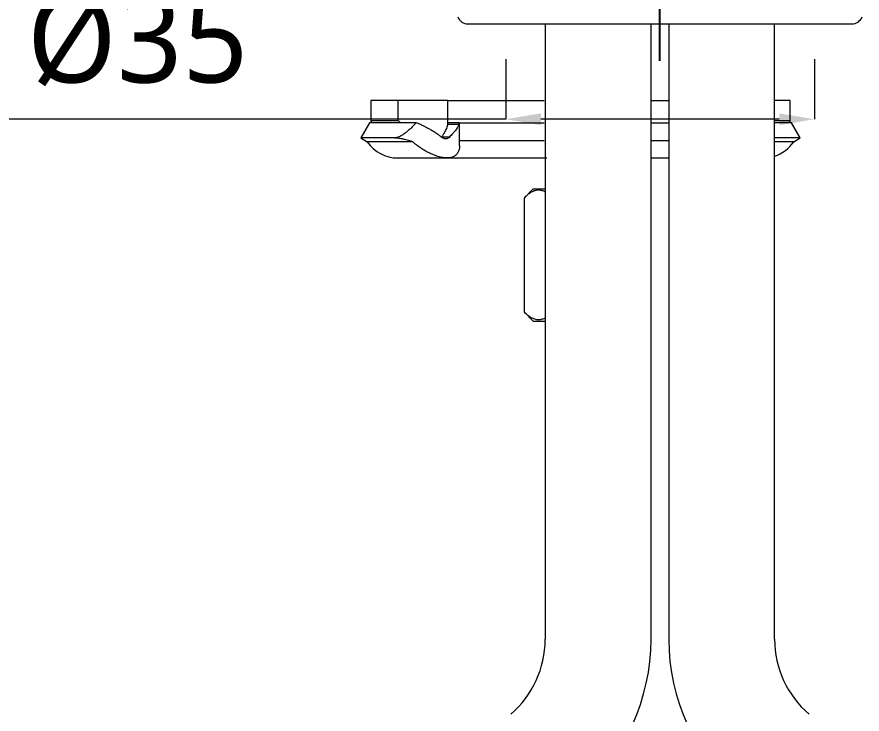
# Model space of a CAD drawing. Extents: x 840 to 1630, y 0 to 579.
# Drawn here: x 980.3 to 1076.1, y 178.1 to 257.1 of the extents above; entities that cross this region are included whole.
import ezdxf

# ---------------------------------------------------------------- set-up
doc = ezdxf.new("R2010")
doc.units = 0
doc.header["$LTSCALE"] = 10
doc.header["$MEASUREMENT"] = 0
doc.header["$PDMODE"] = 3
doc.header["$PDSIZE"] = -10
doc.linetypes.add('CENTER', pattern=[2, 1.25, -0.25, 0.25, -0.25])
doc.layers.get('0').update_dxf_attribs({"linetype": 'CONTINUOUS'})
doc.layers.get('DEFPOINTS').update_dxf_attribs({"linetype": 'CONTINUOUS'})
doc.layers.add('1', color=7, linetype='CONTINUOUS')
doc.layers.add('BODY', color=7, linetype='CONTINUOUS')
doc.styles.add('Daelim Dimension', font='NanumGothic.ttf')
doc.dimstyles.new('DEFAULT', dxfattribs={"dimscale": 2, "dimtxt": 2, "dimasz": 2, "dimexe": 0, "dimexo": 2, "dimgap": 1, "dimtad": 1, "dimdec": 0, "dimzin": 9, "dimdsep": 46, "dimtxsty": 'Daelim Dimension', "dimcen": 0.5, "dimclrd": 5, "dimclre": 5, "dimclrt": 256, "dimadec": 1, "dimazin": 0, "dimtfac": 1, "dimtdec": 0, "dimtix": 1, "dimtmove": 0, "dimatfit": 3, "dimfxl": 1, "dimtolj": 1, "dimtzin": 1, "dimlwd": 9, "dimlwe": 9, "dimarcsym": 0})

# ---------------------------------------------------------------- blocks, each defined once
blk = doc.blocks.new('*D0')
at = {"color": 5, "lineweight": 9, "ltscale": 0.5, "transparency": 16777216}
for p, q in [((1035.707, 252.351), (1035.707, 245.546)), ((1070.707, 252.351), (1070.707, 245.546)), ((1035.707, 245.546), (924.088, 245.546)), ((1066.707, 245.546), (1039.707, 245.546))]:
    blk.add_line(p, q, dxfattribs=at)
at = {"color": 5, "ltscale": 0.5, "transparency": 16777216}
for points in [[(1039.707, 246.213), (1039.707, 244.88), (1035.707, 245.546)], [(1066.707, 246.213), (1066.707, 244.88), (1070.707, 245.546)]]:
    blk.add_solid(points, dxfattribs=at)
at = {"layer": 'DEFPOINTS', "color": 0, "ltscale": 0.5, "transparency": 16777216}
for p in [(1035.707, 256.351), (1070.707, 256.351), (1070.707, 245.546)]:
    blk.add_point(p, dxfattribs=at)
at = {"color": 7, "lineweight": -3, "ltscale": 0.5, "transparency": 16777216, "insert": (967.197, 254.17), "char_height": 10, "attachment_point": 5, "style": 'Daelim Dimension'}
blk.add_mtext('\\A1;설치구멍 %%C35', dxfattribs=at)

msp = doc.modelspace()

# ---------------------------------------------------------------- linework, layer by layer
at = {"layer": '1', "color": 7, "linetype": 'Continuous', "lineweight": 18}
for p, q in [((1031.436, 256.351), (1074.936, 256.351)), ((1040.186, 256.35), (1040.186, 186.57)), ((1052.186, 186.57), (1052.186, 256.35)), ((1054.186, 256.35), (1054.186, 186.57)), ((1066.186, 186.57), (1066.186, 256.351)), ((1020.436, 247.651), (1020.436, 245.361)), ((1023.536, 247.651), (1020.436, 247.651)), ((1029.145, 247.651), (1023.536, 247.651)), ((1029.145, 245.077), (1029.145, 247.651)), ((1029.145, 247.651), (1040.05, 247.651)), ((1052.186, 247.651), (1054.186, 247.651)), ((1067.936, 247.651), (1066.186, 247.651)), ((1067.936, 245.361), (1067.936, 247.651)), ((1020.286, 245.151), (1019.286, 243.419)), ((1025.577, 245.151), (1020.286, 245.151)), ((1030.477, 245.151), (1029.144, 245.151)), ((1030.477, 245.151), (1040.054, 245.151)), ((1030.477, 242.519), (1030.477, 245.15)), ((1052.186, 245.151), (1054.186, 245.151)), ((1068.086, 245.151), (1066.186, 245.151)), ((1069.086, 243.419), (1068.086, 245.151)), ((1019.286, 243.419), (1020.02, 242.995)), ((1023.088, 243.419), (1019.286, 243.419)), ((1069.086, 243.419), (1066.186, 243.419)), ((1068.352, 242.995), (1069.086, 243.419)), ((1025.136, 242.995), (1020.02, 242.995)), ((1030.478, 243.151), (1040.054, 243.151)), ((1052.186, 243.151), (1054.186, 243.151)), ((1068.352, 242.995), (1066.186, 242.995)), ((1023.471, 241.151), (1029.037, 241.151)), ((1029.038, 241.151), (1040.367, 241.151)), ((1052.186, 241.151), (1054.186, 241.151)), ((1037.836, 236.651), (1038.836, 237.651)), ((1038.836, 237.651), (1040.186, 237.651)), ((1037.836, 223.651), (1037.836, 236.651)), ((1038.836, 222.651), (1037.836, 223.651)), ((1038.836, 222.651), (1040.186, 222.651)), ((1054.186, 186.57), (1054.186, 186.57))]:
    msp.add_line(p, q, dxfattribs=at)
at = {"layer": '1', "color": 7, "linetype": 'Continuous', "lineweight": 13}
for p, q in [((1023.536, 245.361), (1023.536, 247.651)), ((1023.536, 245.361), (1020.436, 245.361)), ((1067.936, 245.361), (1066.186, 245.361)), ((1029.082, 244.983), (1030.412, 244.983)), ((1029.332, 243.521), (1028.366, 243.521))]:
    msp.add_line(p, q, dxfattribs=at)
at = {"layer": '1', "color": 7, "linetype": 'Continuous', "lineweight": 18}
for centre, radius, start, end in [((1031.436, 257.601), 1.25, 201.18939, 270.00002), ((1074.936, 257.601), 1.25, 269.99998, 338.81061), ((1020.936, 245.361), 0.5, 180, 204.80323), ((1067.436, 245.361), 0.5, 335.19677, 0), ((1023.471, 245.301), 4.15, 213.75613, 270), ((1064.902, 245.301), 4.15, 288.03206, 326.24387), ((1029.016, 186.57), 11.17, 310.61688, 0), ((1029.016, 186.57), 23.17, 310.61688, 0), ((1077.356, 186.57), 23.17, 180, 229.38312), ((1077.356, 186.57), 11.17, 180, 229.38312)]:
    msp.add_arc(centre, radius, start, end, dxfattribs=at)
for points, knots in [([(1023.863, 245.148), (1023.817, 245.173), (1023.701, 245.241), (1023.596, 245.314), (1023.536, 245.361)], [0, 0, 0, 0, 0.387659, 1, 1, 1, 1]), ([(1025.577, 245.151), (1025.475, 245.038), (1025.371, 244.929), (1025.163, 244.716), (1025.057, 244.612), (1024.844, 244.413), (1024.736, 244.316), (1024.6, 244.201), (1024.573, 244.179), (1024.518, 244.134), (1024.491, 244.111), (1024.408, 244.046), (1024.353, 244.004), (1024.189, 243.882), (1024.08, 243.808), (1023.919, 243.708), (1023.865, 243.677), (1023.785, 243.634), (1023.758, 243.62), (1023.705, 243.593), (1023.679, 243.58), (1023.55, 243.52), (1023.451, 243.483), (1023.332, 243.451), (1023.309, 243.446), (1023.262, 243.436), (1023.24, 243.432), (1023.172, 243.422), (1023.129, 243.419), (1023.088, 243.419)], [0, 0, 0, 0, 0.125, 0.125, 0.25, 0.25, 0.375, 0.375, 0.40625, 0.40625, 0.4375, 0.4375, 0.5, 0.5, 0.625, 0.625, 0.6875, 0.6875, 0.71875, 0.71875, 0.75, 0.75, 0.875, 0.875, 0.90625, 0.90625, 0.9375, 0.9375, 1, 1, 1, 1]), ([(1028.448, 243.521), (1028.344, 243.598), (1028.131, 243.751), (1027.799, 243.974), (1027.569, 244.119), (1027.335, 244.261), (1027.216, 244.331), (1027.034, 244.435), (1026.942, 244.487), (1026.848, 244.538), (1026.786, 244.571), (1026.754, 244.588), (1026.597, 244.672), (1026.471, 244.737), (1026.217, 244.862), (1026.09, 244.923), (1025.834, 245.04), (1025.706, 245.096), (1025.577, 245.151)], [0, 0, 0, 0, 0.125, 0.25, 0.375, 0.375, 0.5, 0.5, 0.5625, 0.59375, 0.59375, 0.625, 0.625, 0.75, 0.75, 0.875, 0.875, 1, 1, 1, 1]), ([(1029.098, 244.864), (1029.079, 244.789), (1029.055, 244.712), (1028.999, 244.553), (1028.966, 244.472), (1028.892, 244.306), (1028.851, 244.222), (1028.785, 244.093), (1028.75, 244.028), (1028.713, 243.962), (1028.687, 243.918), (1028.675, 243.896), (1028.61, 243.786), (1028.554, 243.697), (1028.478, 243.58), (1028.461, 243.553), (1028.442, 243.526)], [0, 0, 0, 0, 0.188564, 0.188564, 0.377127, 0.377127, 0.565691, 0.565691, 0.659973, 0.707114, 0.707114, 0.754254, 0.754254, 0.942818, 0.942818, 1, 1, 1, 1]), ([(1029.145, 245.083), (1029.145, 245.081), (1029.144, 245.079), (1029.144, 245.07), (1029.143, 245.062), (1029.141, 245.045), (1029.139, 245.036), (1029.134, 245.007), (1029.128, 244.984), (1029.118, 244.944), (1029.114, 244.929), (1029.106, 244.898), (1029.102, 244.882), (1029.098, 244.864)], [0, 0, 0, 0, 0.050297, 0.050297, 0.208581, 0.208581, 0.366864, 0.366864, 0.683432, 0.683432, 0.841716, 0.841716, 1, 1, 1, 1]), ([(1030.412, 244.983), (1030.393, 244.929), (1030.37, 244.873), (1030.318, 244.761), (1030.289, 244.703), (1030.19, 244.529), (1030.112, 244.409), (1029.975, 244.225), (1029.927, 244.163), (1029.849, 244.068), (1029.823, 244.037), (1029.768, 243.973), (1029.74, 243.941), (1029.595, 243.78), (1029.469, 243.651), (1029.332, 243.521)], [0, 0, 0, 0, 0.125, 0.125, 0.25, 0.25, 0.5, 0.5, 0.625, 0.625, 0.6875, 0.6875, 0.75, 0.75, 1, 1, 1, 1]), ([(1025.136, 242.995), (1024.93, 243.063), (1024.73, 243.122), (1024.442, 243.201), (1024.348, 243.225), (1024.209, 243.259), (1024.163, 243.27), (1024.072, 243.29), (1024.027, 243.3), (1023.895, 243.327), (1023.726, 243.359), (1023.492, 243.393), (1023.349, 243.407), (1023.214, 243.416), (1023.149, 243.419), (1023.088, 243.419)], [0, 0, 0, 0, 0.25, 0.25, 0.375, 0.375, 0.4375, 0.4375, 0.5, 0.5, 0.625, 0.75, 0.875, 0.875, 1, 1, 1, 1]), ([(1028.448, 243.521), (1028.484, 243.493), (1028.521, 243.47), (1028.597, 243.428), (1028.636, 243.411), (1028.695, 243.389), (1028.715, 243.383), (1028.755, 243.372), (1028.775, 243.368), (1028.835, 243.357), (1028.874, 243.353), (1028.932, 243.353), (1028.952, 243.353), (1028.981, 243.356), (1028.991, 243.357), (1029.01, 243.36), (1029.019, 243.361), (1029.066, 243.37), (1029.103, 243.381), (1029.155, 243.402), (1029.172, 243.41), (1029.206, 243.427), (1029.223, 243.437), (1029.272, 243.469), (1029.303, 243.493), (1029.332, 243.521)], [0, 0, 0, 0, 0.125, 0.125, 0.25, 0.25, 0.3125, 0.3125, 0.375, 0.375, 0.5, 0.5, 0.5625, 0.5625, 0.59375, 0.59375, 0.625, 0.625, 0.75, 0.75, 0.8125, 0.8125, 0.875, 0.875, 1, 1, 1, 1]), ([(1030.477, 242.517), (1030.477, 242.502), (1030.477, 242.488), (1030.474, 242.361), (1030.462, 242.251), (1030.433, 242.117), (1030.427, 242.091), (1030.412, 242.038), (1030.404, 242.012), (1030.378, 241.935), (1030.358, 241.885), (1030.289, 241.741), (1030.231, 241.652), (1030.125, 241.531), (1030.086, 241.493), (1030.033, 241.448), (1030.022, 241.439), (1030, 241.422), (1029.966, 241.397), (1029.931, 241.373), (1029.808, 241.298), (1029.698, 241.25), (1029.542, 241.207), (1029.51, 241.199), (1029.46, 241.188), (1029.444, 241.185), (1029.41, 241.179), (1029.325, 241.165), (1029.236, 241.156), (1029.016, 241.147), (1028.859, 241.154), (1028.671, 241.179), (1028.65, 241.182), (1028.608, 241.188), (1028.545, 241.198), (1028.481, 241.21), (1028.353, 241.237), (1028.18, 241.278), (1028.003, 241.331), (1027.891, 241.368), (1027.869, 241.376), (1027.824, 241.391), (1027.801, 241.399), (1027.734, 241.423), (1027.689, 241.44), (1027.464, 241.527), (1027.286, 241.605), (1027.063, 241.713), (1027.019, 241.735), (1026.93, 241.78), (1026.886, 241.803), (1026.753, 241.874), (1026.666, 241.922), (1026.408, 242.072), (1026.239, 242.176), (1025.911, 242.395), (1025.75, 242.509), (1025.554, 242.658), (1025.515, 242.688), (1025.437, 242.748), (1025.322, 242.839), (1025.209, 242.932), (1025.136, 242.995)], [0, 0, 0, 0, 0.009042, 0.009042, 0.079825, 0.079825, 0.097521, 0.097521, 0.115216, 0.115216, 0.150608, 0.150608, 0.22139, 0.22139, 0.256782, 0.256782, 0.26563, 0.26563, 0.274477, 0.292173, 0.292173, 0.362956, 0.362956, 0.380652, 0.380652, 0.389499, 0.389499, 0.398347, 0.433739, 0.433739, 0.504521, 0.504521, 0.513369, 0.513369, 0.522217, 0.539913, 0.539913, 0.575304, 0.610695, 0.610695, 0.619543, 0.619543, 0.628391, 0.628391, 0.646087, 0.646087, 0.716869, 0.716869, 0.734565, 0.734565, 0.752261, 0.752261, 0.787652, 0.787652, 0.858435, 0.858435, 0.929217, 0.929217, 0.946913, 0.946913, 0.964609, 1, 1, 1, 1]), ([(1040.186, 237.294), (1040.074, 237.354), (1039.961, 237.402), (1039.777, 237.458), (1039.708, 237.474), (1039.621, 237.487), (1039.603, 237.49), (1039.568, 237.494), (1039.516, 237.499), (1039.464, 237.501), (1039.291, 237.502), (1039.153, 237.482), (1038.881, 237.402), (1038.746, 237.343), (1038.578, 237.247), (1038.544, 237.227), (1038.478, 237.186), (1038.379, 237.12), (1038.281, 237.047), (1038.087, 236.891), (1037.961, 236.776), (1037.836, 236.651)], [0.269144, 0.269144, 0.269144, 0.269144, 0.375, 0.375, 0.4375, 0.4375, 0.453125, 0.453125, 0.46875, 0.5, 0.5, 0.625, 0.625, 0.75, 0.75, 0.78125, 0.78125, 0.8125, 0.875, 0.875, 1, 1, 1, 1]), ([(1040.186, 223.008), (1040.074, 222.948), (1039.961, 222.899), (1039.777, 222.844), (1039.708, 222.828), (1039.621, 222.814), (1039.603, 222.812), (1039.568, 222.808), (1039.516, 222.802), (1039.464, 222.8), (1039.291, 222.799), (1039.153, 222.82), (1038.881, 222.9), (1038.746, 222.959), (1038.578, 223.054), (1038.544, 223.074), (1038.478, 223.116), (1038.379, 223.182), (1038.281, 223.255), (1038.087, 223.41), (1037.961, 223.526), (1037.836, 223.651)], [0.269144, 0.269144, 0.269144, 0.269144, 0.375, 0.375, 0.4375, 0.4375, 0.453125, 0.453125, 0.46875, 0.5, 0.5, 0.625, 0.625, 0.75, 0.75, 0.78125, 0.78125, 0.8125, 0.875, 0.875, 1, 1, 1, 1])]:
    msp.add_open_spline(points, degree=3, knots=knots, dxfattribs=at)
msp.add_open_spline([(1030.412, 244.983), (1030.419, 245.005), (1030.434, 245.044), (1030.451, 245.087), (1030.465, 245.118), (1030.473, 245.138), (1030.478, 245.149), (1030.478, 245.151), (1030.477, 245.151)], degree=3, dxfattribs=at)
at = {"layer": 'BODY', "color": 1, "linetype": 'CENTER', "lineweight": -3}
msp.add_line((1053.186, 252.164), (1053.186, 270.775), dxfattribs=at)

# ---------------------------------------------------------------- dimensions: what is measured, and where the dimension line sits
at = {"color": 5, "lineweight": -3, "ltscale": 0.5}
dim = msp.add_linear_dim(base=(1070.707, 245.546), p1=(1035.707, 256.351), p2=(1070.707, 256.351), text='설치구멍 %%C<>', dimstyle='DEFAULT', override={"dimtxt": 5, "dimclrt": 7}, dxfattribs=at)
dim.commit()
dim.dimension.update_dxf_attribs({"geometry": '*D0', "text_midpoint": (967.197, 245.546), "dimtype": 160})

doc.saveas('drawing.dxf')
